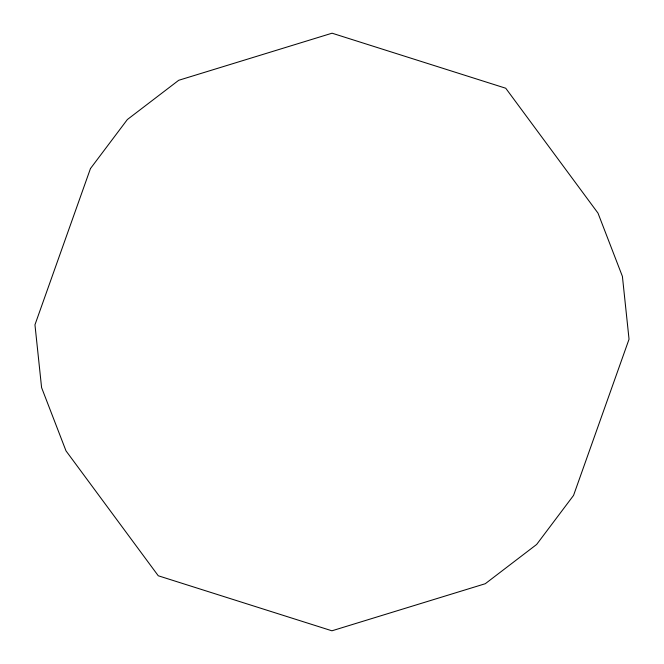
<?xml version="1.0" encoding="UTF-8"?>
<svg xmlns="http://www.w3.org/2000/svg" width="664" height="664" viewBox="0 0 664 664"><rect width="100%" height="100%" fill="white"/><g stroke="black" fill="none" stroke-linecap="round" stroke-linejoin="round"><path stroke-width="1" d="M90.453 168.573L34.96 324.779L41.591 387.61L66.002 450.873L158.264 575.771L331.934 630.8L485.276 583.722L536.645 544.463L573.547 495.427L629.04 339.221L622.409 276.39L597.998 213.127L505.736 88.229L332.066 33.2L178.724 80.278L127.355 119.537L90.453 168.573"/></g></svg>
